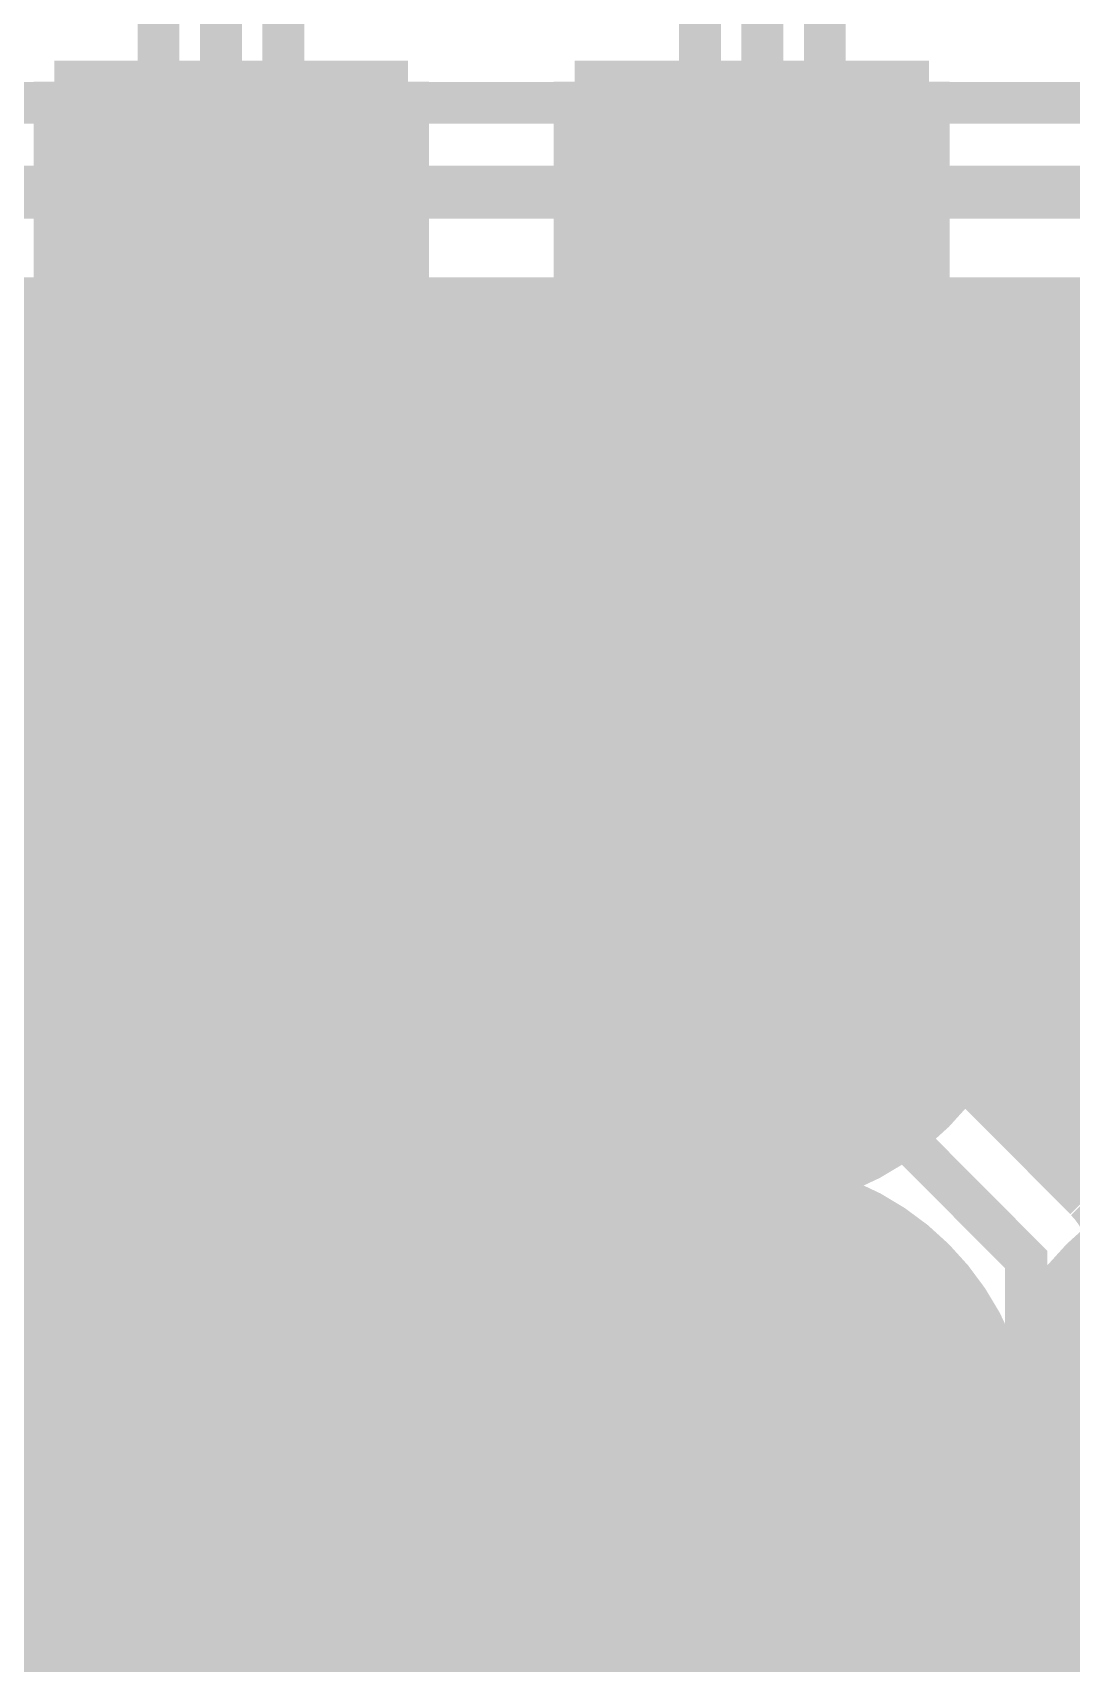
# Model space of a CAD drawing. Extents: x -4 to 136, y -50 to 40.
# Drawn here: x 121.46 to 126.46, y 26.94 to 34.77 of the extents above; entities that cross this region are included whole.
import ezdxf

# ---------------------------------------------------------------- set-up
doc = ezdxf.new("R2010")
doc.units = 0
doc.header["$MEASUREMENT"] = 0
doc.layers.get('0').update_dxf_attribs({"linetype": 'CONTINUOUS'})
for name, color, linetype in [('25-335-0_BOT', 7, 'CONTINUOUS'), ('25-335-0_DRD', 7, 'CONTINUOUS'), ('25-335-0_GND', 6, 'CONTINUOUS'), ('25-335-0_IN1', 4, 'CONTINUOUS'), ('25-335-0_SMB', 3, 'CONTINUOUS'), ('25-335-0_SMT', 5, 'CONTINUOUS'), ('25-335-0_SSB', 14, 'CONTINUOUS'), ('25-335-0_TOP', 12, 'CONTINUOUS'), ('THRUHOLE_TAP', 15, 'CONTINUOUS')]:
    doc.layers.add(name, color=color, linetype=linetype)

# ---------------------------------------------------------------- blocks, each defined once
blk = doc.blocks.new('OBLONG_13')
at = {"const_width": 1.5748}
blk.add_lwpolyline([(0, 0.2286), (0, -0.2286)], dxfattribs=at)
at = {"const_width": 0.7874}
for points in [[(-0.3937, 0.2286, 1), (0.3937, 0.2286, 1)], [(-0.3937, -0.2286, 1), (0.3937, -0.2286, 1)]]:
    blk.add_lwpolyline(points, format="xyb", close=True, dxfattribs=at)
blk = doc.blocks.new('ROUND_49')
at = {"const_width": 1.397}
blk.add_lwpolyline([(-0.6985, 0, 1), (0.6985, 0, 1)], format="xyb", close=True, dxfattribs=at)
blk = doc.blocks.new('ROUND_64')
at = {"const_width": 1.016}
blk.add_lwpolyline([(-0.508, 0, 1), (0.508, 0, 1)], format="xyb", close=True, dxfattribs=at)
blk = doc.blocks.new('ROUND_65')
at = {"const_width": 0.54991}
blk.add_lwpolyline([(-0.274954, 0, 1), (0.274954, 0, 1)], format="xyb", close=True, dxfattribs=at)

msp = doc.modelspace()

# ---------------------------------------------------------------- linework, layer by layer
at = {"layer": '25-335-0_BOT'}
for points, const_width in [([(135.509, 33.401), (111.48822, 33.401)], 0.254), ([(121.3866, 33.401), (121.3866, 31.31058)], 0.254), ([(121.6152, 33.401), (121.6152, 31.57728)], 0.254), ([(121.8438, 33.401), (121.8438, 31.72968)], 0.254), ([(122.0724, 33.401), (122.0724, 31.8135)], 0.254), ([(122.301, 33.401), (122.301, 31.84398)], 0.254), ([(122.5296, 33.401), (122.5296, 31.82874)], 0.254), ([(122.7582, 33.401), (122.7582, 31.76524)], 0.254), ([(122.9868, 33.401), (122.9868, 31.63824)], 0.254), ([(123.2154, 33.401), (123.2154, 31.42234)], 0.254), ([(123.444, 33.401), (123.444, 30.90164)], 0.254), ([(123.6726, 33.401), (123.6726, -0.0762)], 0.254), ([(123.9012, 33.401), (123.9012, 31.2674)], 0.254), ([(124.1298, 33.401), (124.1298, 31.55696)], 0.254), ([(124.3584, 33.401), (124.3584, 31.71698)], 0.254), ([(124.587, 33.401), (124.587, 31.80588)], 0.254), ([(124.8156, 33.401), (124.8156, 31.84398)], 0.254), ([(125.0442, 33.401), (125.0442, 31.83382)], 0.254), ([(125.2728, 33.401), (125.2728, 31.77286)], 0.254), ([(125.5014, 33.401), (125.5014, 31.65602)], 0.254), ([(125.73, 33.401), (125.73, 31.45282)], 0.254), ([(125.9586, 33.401), (125.9586, 31.02102)], 0.254), ([(126.1872, 33.401), (126.1872, 29.53766)], 0.254), ([(126.4158, 33.401), (126.4158, 31.21914)], 0.254), ([(135.509, 33.2486), (111.50092, 33.2486)], 0.254), ([(135.509, 33.02), (111.44758, 33.02)], 0.254), ([(135.509, 32.7914), (111.3282, 32.7914)], 0.254), ([(135.509, 32.5628), (111.3282, 32.5628)], 0.254), ([(135.509, 32.3342), (111.3282, 32.3342)], 0.254), ([(135.509, 32.1056), (111.3282, 32.1056)], 0.254), ([(135.509, 31.877), (111.3282, 31.877)], 0.254), ([(121.70664, 31.6484), (120.4341, 31.6484)], 0.254), ([(124.24664, 31.6484), (122.9741, 31.6484)], 0.254), ([(126.78664, 31.6484), (125.5141, 31.6484)], 0.254), ([(121.4628, 31.4198), (120.67794, 31.4198)], 0.254), ([(124.0028, 31.4198), (123.21794, 31.4198)], 0.254), ([(126.5428, 31.4198), (125.75794, 31.4198)], 0.254), ([(123.8631, 31.1912), (123.35764, 31.1912)], 0.254), ([(126.4031, 31.1912), (125.89764, 31.1912)], 0.254), ([(123.7869, 30.9626), (123.4313, 30.9626)], 0.254), ([(126.3269, 30.9626), (125.9713, 30.9626)], 0.254), ([(123.7615, 30.734), (123.4567, 30.734)], 0.254), ([(126.3015, 30.734), (125.9967, 30.734)], 0.254), ([(123.4567, 30.72892), (123.4567, 30.27172)], 0.254), ([(123.7615, 30.72892), (123.7615, 30.27172)], 0.254), ([(125.9967, 30.72892), (125.9967, 30.27172)], 0.254), ([(126.3015, 30.72892), (126.3015, 30.27172)], 0.254), ([(123.7615, 30.5054), (123.4567, 30.5054)], 0.254), ([(126.3015, 30.5054), (125.9967, 30.5054)], 0.254), ([(122.3391, 30.50032), (122.2756, 30.50032), (121.031, 29.25572), (121.031, 26.67), (120.142, 25.781), (120.142, 11.684)], 0.2032), ([(125.095, 7.62), (125.095, 8.509), (125.222, 8.636), (125.222, 26.416), (126.238, 27.432), (126.238, 28.87472), (125.1458, 29.972), (124.8791, 29.972), (124.8791, 30.50032)], 0.2032), ([(123.7615, 30.2768), (123.4567, 30.2768)], 0.254), ([(126.3015, 30.2768), (125.9967, 30.2768)], 0.254), ([(123.78436, 30.0482), (123.43384, 30.0482)], 0.254), ([(123.444, 30.09646), (123.444, 28.36164)], 0.254), ([(126.32436, 30.0482), (125.97384, 30.0482)], 0.254), ([(125.9586, 29.97708), (125.9586, 29.76626)], 0.254), ([(123.85802, 29.8196), (123.36272, 29.8196)], 0.254), ([(125.90272, 29.82214), (126.54026, 29.18206)], 0.254), ([(126.39802, 29.8196), (125.90526, 29.8196)], 0.254), ([(123.9012, 29.7307), (123.9012, 28.7274)], 0.254), ([(126.4158, 29.77896), (126.4158, 29.30652)], 0.254), ([(123.2154, 29.57576), (123.2154, 28.88234)], 0.254), ([(123.99264, 29.591), (123.22556, 29.591)], 0.254), ([(126.53264, 29.591), (126.13386, 29.591)], 0.254), ([(124.1298, 29.44114), (124.1298, 29.01696)], 0.254), ([(122.9868, 29.35986), (122.9868, 29.09824)], 0.254), ([(124.22886, 29.3624), (122.98934, 29.3624)], 0.254), ([(126.76886, 29.3624), (126.35992, 29.3624)], 0.254), ([(124.3584, 29.28112), (124.3584, 29.17698)], 0.254), ([(124.28474, 29.1338), (122.936, 29.1338)], 0.254), ([(124.02312, 28.9052), (123.19762, 28.9052)], 0.254), ([(123.87326, 28.6766), (123.34494, 28.6766)], 0.254), ([(123.79198, 28.448), (123.42622, 28.448)], 0.254), ([(123.7615, 28.2194), (123.4567, 28.2194)], 0.254), ([(123.4567, 28.18892), (123.4567, 27.73172)], 0.254), ([(123.7615, 28.18892), (123.7615, 27.73172)], 0.254), ([(123.7615, 27.9908), (123.4567, 27.9908)], 0.254), ([(124.8791, 27.96032), (124.8791, 27.8511), (124.587, 27.559), (124.587, 9.271)], 0.2032), ([(123.7615, 27.7622), (123.4567, 27.7622)], 0.254), ([(123.77928, 27.5336), (123.43892, 27.5336)], 0.254), ([(123.444, 27.55646), (123.444, -0.26416)], 0.254), ([(123.84532, 27.305), (123.37288, 27.305)], 0.254), ([(123.9012, 27.1907), (123.9012, 0.04572)], 0.254), ([(123.97486, 27.0764), (123.24588, 27.0764)], 0.254), ([(121.4628, 27.0383), (121.4628, 26.67)], 0.254), ([(123.2154, 27.03576), (123.2154, -0.56642)], 0.254), ([(124.1298, 26.90114), (124.1298, 9.7028)], 0.254), ([(121.6533, 26.8478), (121.4628, 26.8478)], 0.254), ([(121.6152, 26.88082), (121.6152, 16.3449)], 0.254), ([(122.9868, 26.81986), (122.9868, 17.8562)], 0.254), ([(124.1552, 26.8478), (123.0249, 26.8478)], 0.254), ([(124.1552, 26.88082), (124.1552, 9.7282)], 0.254)]:
    msp.add_lwpolyline(points, dxfattribs=dict(at, const_width=const_width))
at = {"layer": '25-335-0_BOT', "const_width": 0.254}
for points in [[(122.3391, 31.84652, 0.4142136), (121.2215, 30.72892)], [(123.4567, 30.72892, 0.4142136), (122.3391, 31.84652)], [(124.8791, 31.84652, 0.4142136), (123.7615, 30.72892)], [(125.9967, 30.72892, 0.4142136), (124.8791, 31.84652)], [(127.4191, 31.84652, 0.4142136), (126.3015, 30.72892)], [(122.7455, 29.23032, 0.3089882), (123.4567, 30.27172)], [(123.7615, 30.27172, 0.3089883), (124.4727, 29.23032)], [(125.90272, 29.82214, 0.1038311), (125.9971, 30.27172)], [(126.3015, 30.27172, 0.3089883), (127.0127, 29.23032)], [(123.4567, 28.18892, 0.3089883), (122.7455, 29.23032)], [(124.4727, 29.23032, 0.3089882), (123.7615, 28.18892)], [(126.64948, 28.99918, 0.1224803), (126.54325, 29.17742)], [(126.64948, 28.99918, 0.1224803), (126.54325, 29.17742)], [(122.3391, 26.61412, 0.4142136), (123.4567, 27.73172)], [(123.7615, 27.73172, 0.2199131), (124.15492, 26.88049)], [(121.4628, 27.0383, 0.2292385), (122.3391, 26.61425)]]:
    msp.add_lwpolyline(points, format="xyb", dxfattribs=at)
at = {"layer": '25-335-0_DRD', "const_width": 0.254}
for points in [[(-4.0005, 34.00044), (-4.0005, -4.0005), (135.99922, -4.0005), (135.99922, 34.00044), (-4.0005, 34.00044)], [(122.3391, 31.13532), (121.7041, 30.50032)], [(122.9741, 30.50032), (122.3391, 31.13532)], [(124.8791, 31.13532), (124.2441, 30.50032)], [(125.5141, 30.50032), (124.8791, 31.13532)], [(121.7041, 30.50032), (122.3391, 29.86532)], [(122.3391, 29.86532), (122.9741, 30.50032)], [(124.2441, 30.50032), (124.8791, 29.86532)], [(124.8791, 29.86532), (125.5141, 30.50032)], [(122.3391, 28.59532), (121.7041, 27.96032)], [(122.9741, 27.96032), (122.3391, 28.59532)], [(124.8791, 28.59532), (124.2441, 27.96032)], [(125.5141, 27.96032), (124.8791, 28.59532)], [(121.7041, 27.96032), (122.3391, 27.32532)], [(122.3391, 27.32532), (122.9741, 27.96032)], [(124.2441, 27.96032), (124.8791, 27.32532)], [(124.8791, 27.32532), (125.5141, 27.96032)]]:
    msp.add_lwpolyline(points, dxfattribs=at)
at = {"layer": '25-335-0_GND', "const_width": 0.254}
msp.add_lwpolyline([(-4.0005, 34.00044), (-4.0005, -4.0005), (135.99922, -4.0005), (135.99922, 34.00044), (-4.0005, 34.00044)], dxfattribs=at)
at = {"layer": '25-335-0_IN1'}
for points, const_width in [([(135.509, 33.401), (111.48822, 33.401)], 0.254), ([(121.3866, 33.401), (121.3866, 31.45028)], 0.254), ([(121.6152, 33.401), (121.6152, 31.63316)], 0.254), ([(121.8438, 33.401), (121.8438, 31.75)], 0.254), ([(122.0724, 33.401), (122.0724, 31.81858)], 0.254), ([(122.301, 33.401), (122.301, 31.84398)], 0.254), ([(122.5296, 33.401), (122.5296, 31.83128)], 0.254), ([(122.7582, 33.401), (122.7582, 31.77794)], 0.254), ([(122.9868, 33.401), (122.9868, 31.67888)], 0.254), ([(123.2154, 33.401), (123.2154, 31.5214)], 0.254), ([(123.444, 33.401), (123.444, 31.26994)], 0.254), ([(123.6726, 33.401), (123.6726, 31.09468)], 0.254), ([(123.9012, 33.401), (123.9012, 31.42234)], 0.254), ([(124.1298, 33.401), (124.1298, 31.61792)], 0.254), ([(124.3584, 33.401), (124.3584, 31.73984)], 0.254), ([(124.587, 33.401), (124.587, 31.8135)], 0.254), ([(124.8156, 33.401), (124.8156, 31.84398)], 0.254), ([(125.0442, 33.401), (125.0442, 31.83636)], 0.254), ([(125.2728, 33.401), (125.2728, 31.78556)], 0.254), ([(125.5014, 33.401), (125.5014, 31.69412)], 0.254), ([(125.73, 33.401), (125.73, 31.54172)], 0.254), ([(125.9586, 33.401), (125.9586, 31.3055)], 0.254), ([(126.1872, 33.401), (126.1872, 31.0388)], 0.254), ([(126.4158, 33.401), (126.4158, 31.39694)], 0.254), ([(135.509, 33.2486), (111.50092, 33.2486)], 0.254), ([(135.509, 33.02), (111.44758, 33.02)], 0.254), ([(135.509, 32.7914), (111.27486, 32.7914)], 0.254), ([(135.509, 32.5628), (104.5718, 32.5628)], 0.254), ([(135.509, 32.3342), (104.8004, 32.3342)], 0.254), ([(135.509, 32.1056), (104.96804, 32.1056)], 0.254), ([(135.509, 31.877), (104.9909, 31.877)], 0.254), ([(121.63806, 31.6484), (120.50014, 31.6484)], 0.254), ([(124.17806, 31.6484), (123.04014, 31.6484)], 0.254), ([(126.71806, 31.6484), (125.58014, 31.6484)], 0.254), ([(121.35612, 31.4198), (120.78208, 31.4198)], 0.254), ([(123.89612, 31.4198), (123.32208, 31.4198)], 0.254), ([(126.43612, 31.4198), (125.86208, 31.4198)], 0.254), ([(123.7234, 31.1912), (123.4948, 31.1912)], 0.254), ([(126.2634, 31.1912), (126.0348, 31.1912)], 0.254), ([(121.34596, 29.591), (120.79224, 29.591)], 0.254), ([(121.3866, 29.54782), (121.3866, 28.91028)], 0.254), ([(121.61774, 29.3624), (120.52046, 29.3624)], 0.254), ([(121.6152, 29.36494), (121.6152, 29.09316)], 0.254), ([(121.8438, 29.2481), (121.8438, 29.21)], 0.254), ([(121.68124, 29.1338), (120.45696, 29.1338)], 0.254), ([(121.38152, 28.9052), (120.75668, 28.9052)], 0.254), ([(122.3391, 27.96032), (122.3391, 27.5209), (122.555, 27.305), (122.555, 17.399)], 0.2032), ([(123.6726, 27.36342), (123.6726, -0.0762)], 0.254), ([(126.1872, 27.4193), (126.1872, 25.30094)], 0.254), ([(123.70308, 27.305), (123.51512, 27.305)], 0.254), ([(126.24308, 27.305), (126.05512, 27.305)], 0.254), ([(123.444, 27.18816), (123.444, -0.26416)], 0.254), ([(125.9586, 27.1526), (125.9586, 25.3873)], 0.254), ([(123.8631, 27.0764), (123.3551, 27.0764)], 0.254), ([(126.4031, 27.0764), (125.8951, 27.0764)], 0.254), ([(126.4158, 27.06116), (126.4158, 25.05456)], 0.254), ([(121.3866, 27.00782), (121.3866, 26.05786)], 0.254), ([(123.9012, 27.03576), (123.9012, 0.04572)], 0.254), ([(123.2154, 26.9367), (123.2154, -0.56642)], 0.254), ([(125.73, 26.91638), (125.73, 25.38222)], 0.254), ([(121.57964, 26.8478), (120.55856, 26.8478)], 0.254), ([(121.6152, 26.82494), (121.6152, 25.5524)], 0.254), ([(124.11964, 26.8478), (123.09856, 26.8478)], 0.254), ([(124.1298, 26.84018), (124.1298, 9.7028)], 0.254), ([(126.65964, 26.8478), (125.63856, 26.8478)], 0.254)]:
    msp.add_lwpolyline(points, dxfattribs=dict(at, const_width=const_width))
at = {"layer": '25-335-0_IN1', "const_width": 0.254}
for points in [[(122.3391, 31.84652, 0.3187084), (121.0691, 30.94482)], [(123.6091, 30.94482, 0.318708), (122.3391, 31.84652)], [(124.8791, 31.84652, 0.3187084), (123.6091, 30.94482)], [(126.1491, 30.94482, 0.318708), (124.8791, 31.84652)], [(127.4191, 31.84652, 0.3187084), (126.1491, 30.94482)], [(121.0691, 30.05328, 0.2272672), (121.89206, 29.23032)], [(121.89206, 29.23032, 0.2277355), (121.0683, 28.4051)], [(121.0691, 27.51328, 0.2744796), (122.1232, 26.62936)], [(122.9868, 26.77922, 0.1847439), (123.60972, 27.51306)], [(123.6091, 27.51328, 0.3182175), (124.8791, 26.61412)], [(124.8791, 26.61412, 0.3182174), (126.1491, 27.51328)], [(126.1491, 27.51328, 0.2304064), (126.98724, 26.68507)]]:
    msp.add_lwpolyline(points, format="xyb", dxfattribs=at)
at = {"layer": '25-335-0_SSB', "const_width": 0.20066}
for points in [[(122.06986, 34.5313), (122.06986, 40.0304), (122.36958, 40.33012), (122.6693, 40.0304)], [(122.36958, 34.4297), (122.36958, 40.33012)], [(124.67082, 34.5313), (124.67082, 40.0304), (124.97054, 40.33012), (125.27026, 40.0304)], [(124.97054, 34.4297), (124.97054, 40.33012)], [(122.6693, 40.0304), (122.6693, 34.5313)], [(125.27026, 40.0304), (125.27026, 34.5313)], [(121.56948, 34.5313), (121.56948, 32.0294)], [(123.26874, 34.5313), (121.56948, 34.5313)], [(121.73712, 34.5313), (121.73712, 32.0294)], [(121.91746, 34.5313), (121.91746, 32.0294)], [(122.0978, 34.5313), (122.0978, 32.0294)], [(122.27814, 34.5313), (122.27814, 32.0294)], [(122.45594, 34.5313), (122.45594, 32.0294)], [(122.63628, 34.5313), (122.63628, 32.0294)], [(122.81662, 34.5313), (122.81662, 32.0294)], [(122.99696, 34.5313), (122.99696, 32.0294)], [(123.1773, 34.5313), (123.1773, 32.0294)], [(123.26874, 34.5313), (123.26874, 32.0294)], [(124.06884, 34.5313), (124.06884, 32.0294)], [(125.77064, 34.5313), (124.06884, 34.5313)], [(124.23902, 34.5313), (124.23902, 32.0294)], [(124.41682, 34.5313), (124.41682, 32.0294)], [(124.59716, 34.5313), (124.59716, 32.0294)], [(124.7775, 34.5313), (124.7775, 32.0294)], [(124.95784, 34.5313), (124.95784, 32.0294)], [(125.13564, 34.5313), (125.13564, 32.0294)], [(125.31598, 34.5313), (125.31598, 32.0294)], [(125.49632, 34.5313), (125.49632, 32.0294)], [(125.67666, 34.5313), (125.67666, 32.0294)], [(125.77064, 34.5313), (125.77064, 32.0294)], [(95.66656, 34.4297), (133.79196, 34.4297), (133.79196, 32.131), (95.66656, 32.131), (95.66656, 34.4297)], [(123.26874, 34.35604), (121.56948, 34.35604)], [(125.77064, 34.35604), (124.06884, 34.35604)], [(123.26874, 34.1757), (121.56948, 34.1757)], [(125.77064, 34.1757), (124.06884, 34.1757)], [(123.26874, 33.99536), (121.56948, 33.99536)], [(125.77064, 33.99536), (124.06884, 33.99536)], [(123.26874, 33.81756), (121.56948, 33.81756)], [(125.77064, 33.81756), (124.06884, 33.81756)], [(123.26874, 33.63722), (121.56948, 33.63722)], [(125.77064, 33.63722), (124.06884, 33.63722)], [(123.26874, 33.45688), (121.56948, 33.45688)], [(125.77064, 33.45688), (124.06884, 33.45688)], [(123.26874, 33.27654), (121.56948, 33.27654)], [(125.77064, 33.27654), (124.06884, 33.27654)], [(123.26874, 33.0962), (121.56948, 33.0962)], [(125.77064, 33.0962), (124.06884, 33.0962)], [(123.26874, 32.9184), (121.56948, 32.9184)], [(125.77064, 32.9184), (124.06884, 32.9184)], [(123.26874, 32.73806), (121.56948, 32.73806)], [(125.77064, 32.73806), (124.06884, 32.73806)], [(123.26874, 32.55772), (121.56948, 32.55772)], [(125.77064, 32.55772), (124.06884, 32.55772)], [(123.26874, 32.37738), (121.56948, 32.37738)], [(125.77064, 32.37738), (124.06884, 32.37738)], [(123.26874, 32.19958), (121.56948, 32.19958)], [(125.77064, 32.19958), (124.06884, 32.19958)], [(123.26874, 32.0294), (121.56948, 32.0294)], [(122.36958, 32.0294), (122.36958, 27.72918), (122.06986, 27.72918), (122.06986, 32.0294)], [(122.36958, 27.72918), (122.6693, 27.72918), (122.6693, 32.0294)], [(125.77064, 32.0294), (124.06884, 32.0294)], [(124.97054, 32.0294), (124.97054, 27.72918), (124.67082, 27.72918), (124.67082, 32.0294)], [(124.97054, 27.72918), (125.27026, 27.72918), (125.27026, 32.0294)]]:
    msp.add_lwpolyline(points, dxfattribs=at)
at = {"layer": '25-335-0_TOP'}
for points, const_width in [([(132.4991, 27.96032), (133.24332, 27.96032), (133.985, 28.702), (133.985, 31.75), (132.461, 33.274), (110.871, 33.274)], 0.635), ([(110.871, 33.274), (132.461, 33.274), (133.985, 31.75), (133.985, 28.702), (133.24332, 27.96032), (132.4991, 27.96032)], 0.635), ([(132.4991, 30.50032), (132.4991, 30.6959), (131.318, 31.877), (101.092, 31.877), (100.711, 31.496), (100.711, 26.924), (99.822, 26.035), (95.885, 26.035), (94.9198, 27.0002), (85.725, 27.0002)], 0.2032), ([(121.48312, 31.4452), (120.65762, 31.4452)], 0.254), ([(121.3866, 31.4452), (121.3866, 31.31058)], 0.254), ([(121.4628, 31.4198), (120.67794, 31.4198)], 0.254), ([(121.3866, 29.68752), (121.3866, 28.77058)], 0.254), ([(121.45264, 29.591), (120.68556, 29.591)], 0.254), ([(121.6152, 29.42082), (121.6152, 29.03728)], 0.254), ([(121.68886, 29.3624), (120.44934, 29.3624)], 0.254), ([(121.8438, 29.26842), (121.8438, 29.18968)], 0.254), ([(121.74474, 29.1338), (120.396, 29.1338)], 0.254), ([(121.48312, 28.9052), (120.65762, 28.9052)], 0.254), ([(121.3866, 27.14752), (121.3866, 27.0637)], 0.254), ([(121.44248, 27.0637), (120.69572, 27.0637)], 0.254), ([(121.43486, 27.0764), (120.70588, 27.0764)], 0.254)]:
    msp.add_lwpolyline(points, dxfattribs=dict(at, const_width=const_width))
at = {"layer": '25-335-0_TOP', "const_width": 0.254}
for points in [[(121.48312, 31.4452, 0.175978), (121.22297, 30.72892)], [(121.2215, 30.27172, 0.3089883), (121.9327, 29.23032)], [(121.9327, 29.23032, 0.3089882), (121.2215, 28.18892)], [(121.2215, 27.73172, 0.161462), (121.44289, 27.064)]]:
    msp.add_lwpolyline(points, format="xyb", dxfattribs=at)

# ---------------------------------------------------------------- block references
at = {"layer": '25-335-0_BOT'}
for p in [(122.3391, 30.50032), (124.8791, 30.50032), (122.3391, 27.96032), (124.8791, 27.96032)]:
    msp.add_blockref('OBLONG_13', p, dxfattribs=at)
at = {"layer": '25-335-0_GND'}
for p in [(122.3391, 30.50032), (124.8791, 30.50032), (127.4191, 30.50032), (122.3391, 27.96032), (124.8791, 27.96032), (127.4191, 27.96032)]:
    msp.add_blockref('ROUND_49', p, dxfattribs=at)
at = {"layer": '25-335-0_IN1'}
for p in [(122.3391, 30.50032), (124.8791, 30.50032), (127.4191, 30.50032), (122.3391, 27.96032), (124.8791, 27.96032), (127.4191, 27.96032)]:
    msp.add_blockref('ROUND_64', p, dxfattribs=at)
at = {"layer": '25-335-0_SMB'}
for p in [(122.3391, 30.50032), (124.8791, 30.50032), (122.3391, 27.96032), (124.8791, 27.96032)]:
    msp.add_blockref('OBLONG_13', p, dxfattribs=at)
at = {"layer": '25-335-0_SMT'}
for p in [(122.3391, 30.50032), (124.8791, 30.50032), (122.3391, 27.96032), (124.8791, 27.96032)]:
    msp.add_blockref('OBLONG_13', p, dxfattribs=at)
at = {"layer": '25-335-0_TOP'}
for p in [(122.3391, 30.50032), (124.8791, 30.50032), (122.3391, 27.96032), (124.8791, 27.96032)]:
    msp.add_blockref('OBLONG_13', p, dxfattribs=at)
at = {"layer": 'THRUHOLE_TAP'}
for p in [(122.3391, 30.50032), (124.8791, 30.50032), (122.3391, 27.96032), (124.8791, 27.96032)]:
    msp.add_blockref('ROUND_65', p, dxfattribs=at)

doc.saveas('drawing.dxf')
